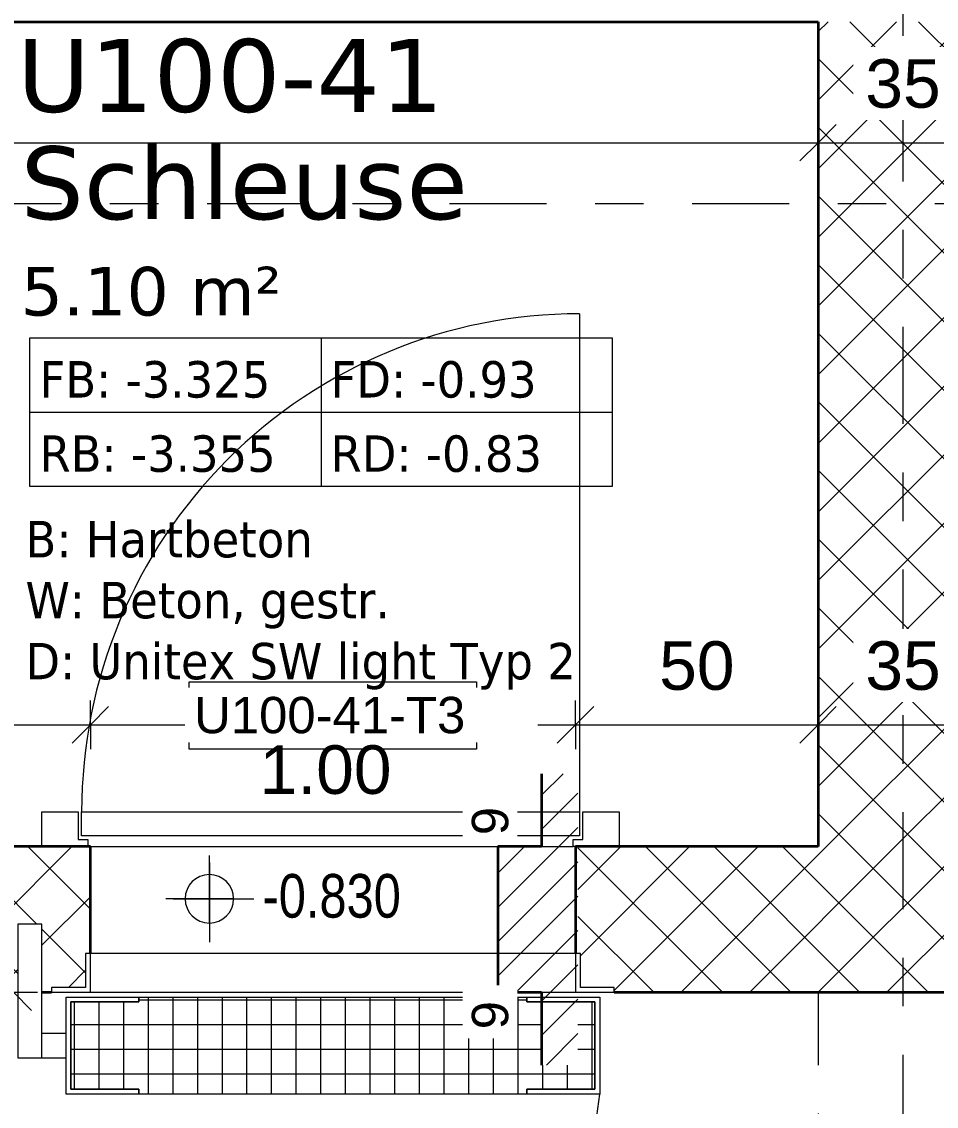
# Model space of a CAD drawing. Header units: metres. Extents: x -35.6 to 33, y -4 to 38.1.
# Drawn here: x -14.625 to -12.739, y 18.036 to 20.271 of the extents above; entities that cross this region are included whole.
import ezdxf

# ---------------------------------------------------------------- set-up
doc = ezdxf.new("R2010")
doc.units = ezdxf.units.M
for name, pattern in [('_Rasterlinie_', [0.375, 0.2, -0.05, 0.075, -0.05]), ('_Verdeckte Linien_', [0.15, 0.1, -0.05]), ('Grundrissdarstellung Sturz', [0.25, 0.15, -0.05, 0, -0.05])]:
    doc.linetypes.add(name, pattern=pattern)
for name, color, linetype, lineweight in [('A-____-____-DIMS', 7, 'Continuous', 5), ('A-____-____-DIMS-50', 7, 'Continuous', 5), ('A-____-NOTE-TEXT', 7, 'Continuous', 9), ('A-AREA-____-IDEN', 7, 'Continuous', 5), ('A-DETL-GENF-HDLN', 7, '_Verdeckte Linien_', 9), ('A-DETL-GENF-OTLN', 7, 'Continuous', 9), ('A-DOOR-____-HDLN', 7, '_Verdeckte Linien_', 9), ('A-DOOR-____-IDEN', 7, 'Continuous', 5), ('A-DOOR-____-MCUT', 7, 'Continuous', 9), ('A-DOOR-____-OTLN', 7, 'Continuous', 9), ('A-DOOR-FRAM-MCUT', 7, 'Continuous', 9), ('A-DOOR-FRAM-OTLN', 7, 'Continuous', 9), ('A-DOOR-OPNG-OTLN', 7, 'Continuous', 9), ('A-WALL-____-MCUT', 7, 'Continuous', 35), ('A-WALL-____-PATT', 7, 'Continuous', 35), ('G-____-____-DIMS', 7, 'Continuous', 5), ('I-WALL-____-OTLN', 7, 'Continuous', 9), ('S-GRID-____-OTLN', 7, 'Continuous', 5)]:
    doc.layers.add(name, color=color, linetype=linetype, lineweight=lineweight)
doc.styles.add('Arial', font='arial.ttf', dxfattribs={"height": 0.1})
doc.styles.add('Arial_1', font='arial.ttf', dxfattribs={"height": 0.075})
doc.styles.add('Arial_3', font='arial.ttf', dxfattribs={"width": 0.8, "height": 0.09})
doc.styles.add('Verdana_2', font='verdana.ttf', dxfattribs={"height": 0.1})
doc.styles.add('Verdana_3', font='verdana.ttf', dxfattribs={"width": 0.9, "height": 0.075})
doc.styles.add('Verdana_4', font='verdana.ttf', dxfattribs={"height": 0.15})
doc.dimstyles.new('SUB_Rohbau_fein', dxfattribs={"dimscale": 0.3048, "dimtxt": 0.102026, "dimasz": 0.246063, "dimexe": 0.164042, "dimexo": 0.0625, "dimgap": 0.123031, "dimtad": 1, "dimdec": 1, "dimlfac": 100, "dimrnd": 0.5, "dimdsep": 46, "dimtxsty": 'Arial', "dimblk1": 'OBLIQUE', "dimblk2": 'OBLIQUE', "dimsah": 1, "dimcen": 0.09, "dimazin": 0, "dimtfac": 1, "dimtdec": 4, "dimtix": 1, "dimtmove": 0, "dimatfit": 3, "dimfxl": 0.164042, "dimfxlon": 1, "dimtvp": 1, "dimtfill": 1, "dimtolj": 1, "dimtzin": 0, "dimarcsym": 2})
doc.dimstyles.new('SUB_Rohbau_fein_1', dxfattribs={"dimscale": 0.3048, "dimtxt": 0.102026, "dimasz": 0.246063, "dimexe": 0.164042, "dimexo": 0.0625, "dimgap": 0.123031, "dimtad": 1, "dimrnd": 0.005, "dimzin": 0, "dimdsep": 46, "dimtxsty": 'Arial', "dimblk1": 'OBLIQUE', "dimblk2": 'OBLIQUE', "dimsah": 1, "dimcen": 0.09, "dimazin": 0, "dimtfac": 1, "dimtdec": 4, "dimtix": 1, "dimtmove": 0, "dimatfit": 3, "dimfxl": 0.164042, "dimfxlon": 1, "dimtvp": 1, "dimtfill": 1, "dimtolj": 1, "dimtzin": 0, "dimarcsym": 2})
doc.dimstyles.new('SUB_Rohbau_fein_2', dxfattribs={"dimscale": 0.3048, "dimtxt": 0.102026, "dimasz": 0.246063, "dimexe": 0.164042, "dimexo": 0.0625, "dimgap": 0.123031, "dimtad": 1, "dimrnd": 0.005, "dimzin": 0, "dimdsep": 46, "dimtxsty": 'Arial', "dimblk1": 'OBLIQUE', "dimblk2": 'OBLIQUE', "dimsah": 1, "dimcen": 0.09, "dimazin": 0, "dimtfac": 1, "dimtdec": 4, "dimtix": 1, "dimtmove": 2, "dimatfit": 3, "dimfxl": 0.164042, "dimfxlon": 1, "dimtvp": 1, "dimtfill": 1, "dimtolj": 1, "dimtzin": 0, "dimarcsym": 2})
pattern_1 = [(45, (0, 0), (-0.07071068, 0.07071068), []), (135, (0, 0), (-0.07071068, -0.07071068), [])]

# ---------------------------------------------------------------- blocks, each defined once
blk = doc.blocks.new('TU DF 1 - Schutzraumtür - ML - 1000 x 1850 - EI30-40439805--01_UG_OK_FFB_AF_ro')
at = {"layer": 'A-DOOR-____-OTLN'}
h = blk.add_hatch(dxfattribs=at)
h.set_pattern_fill('FP_9', color=256, style=0, pattern_type=2)
h.set_pattern_definition([(180, (-13.983, 18.422), (-6e-18, -0.0508), []), (270, (-13.983, 18.422), (0.0508, 3e-18), [])])
h.paths.add_polyline_path([(0.4, 0.36), (-0.4, 0.36), (-0.4, 0.35), (-0.54, 0.35), (-0.54, 0.17), (-0.505, 0.17), (-0.505, 0.3), (-0.43, 0.3), (-0.43, 0.17), (-0.4, 0.17), (-0.4, 0.16), (0.4, 0.16), (0.4, 0.17), (0.54, 0.17), (0.54, 0.35), (0.4, 0.3504)])
at = {"layer": 'A-DETL-GENF-HDLN'}
for p, q in [((1.7648, 0.5625), (0.6815, 0.3715)), ((1.7995, 0.3656), (1.7648, 0.5625)), ((0.6815, 0.3715), (0.7162, 0.1745)), ((0.7162, 0.1745), (1.7995, 0.3656))]:
    blk.add_line(p, q, dxfattribs=at)
at = {"layer": 'A-DOOR-____-HDLN'}
blk.add_arc((0.625, 0.2598), 1.1793, 5.1266, 175.1266, dxfattribs=at)
at = {"layer": 'A-DOOR-____-MCUT'}
for p, q in [((-0.55, 0.16), (-0.55, 0.36)), ((-0.55, 0.36), (-0.4, 0.36)), ((-0.4, 0.36), (-0.4, 0.35)), ((0.4, 0.36), (0.55, 0.36)), ((0.4, 0.35), (0.4, 0.36)), ((0.55, 0.36), (0.55, 0.285)), ((-0.54, 0.35), (-0.54, 0.17)), ((-0.4, 0.35), (-0.54, 0.35)), ((0.54, 0.35), (0.4, 0.35)), ((0.54, 0.17), (0.54, 0.35)), ((0.55, 0.235), (0.55, 0.16)), ((-0.505, 0.16), (-0.55, 0.16)), ((-0.54, 0.17), (-0.505, 0.17)), ((-0.505, 0.17), (-0.43, 0.17)), ((-0.43, 0.16), (-0.505, 0.16)), ((-0.43, 0.17), (-0.4, 0.17)), ((-0.4, 0.16), (-0.43, 0.16)), ((-0.4, 0.17), (-0.4, 0.16)), ((0.4, 0.17), (0.54, 0.17)), ((0.4, 0.16), (0.4, 0.17)), ((0.55, 0.16), (0.4, 0.16))]:
    blk.add_line(p, q, dxfattribs=at)
at = {"layer": 'A-DOOR-____-OTLN'}
for p, q in [((0.5998, 0.285), (0.5498, 0.285)), ((0.5498, 0.285), (0.5498, 0.235)), ((0.6498, 0.285), (0.5998, 0.285)), ((0.5998, 0.285), (0.5998, 0.01)), ((0.6498, 0.01), (0.6498, 0.285)), ((0.5498, 0.235), (0.5998, 0.235)), ((0.5998, 0.01), (0.6498, 0.01))]:
    blk.add_line(p, q, dxfattribs=at)
at = {"layer": 'A-DOOR-FRAM-MCUT'}
for p, q in [((-0.4, 0.35), (-0.4, 0.36)), ((-0.4, 0.36), (0.4, 0.36)), ((0.4, 0.36), (0.4, 0.35)), ((-0.54, 0.35), (-0.4, 0.35)), ((-0.54, 0.17), (-0.54, 0.35)), ((0.4, 0.35), (0.54, 0.35)), ((0.54, 0.35), (0.54, 0.17)), ((-0.505, 0.17), (-0.54, 0.17)), ((-0.43, 0.17), (-0.505, 0.17)), ((-0.4, 0.17), (-0.43, 0.17)), ((-0.4, 0.16), (-0.4, 0.17)), ((0.4, 0.16), (-0.4, 0.16)), ((0.4, 0.17), (0.4, 0.16)), ((0.54, 0.17), (0.4, 0.17)), ((-0.58, 0.15), (-0.58, 0.14)), ((-0.505, 0.15), (-0.58, 0.15)), ((-0.58, 0.14), (-0.51, 0.14)), ((-0.51, 0.14), (-0.51, 0.07)), ((-0.5, 0.15), (-0.505, 0.15)), ((-0.5, 0.07), (-0.5, 0.15)), ((0.58, 0.15), (0.5, 0.15)), ((0.5, 0.15), (0.5, 0.07)), ((0.51, 0.07), (0.51, 0.14)), ((0.51, 0.14), (0.58, 0.14)), ((0.58, 0.14), (0.58, 0.15)), ((-0.51, 0.07), (-0.505, 0.07)), ((-0.505, 0.07), (-0.5, 0.07)), ((0.5, 0.07), (0.51, 0.07))]:
    blk.add_line(p, q, dxfattribs=at)
at = {"layer": 'A-DOOR-FRAM-OTLN'}
for p, q in [((-0.34, 0.15), (-0.5, 0.15)), ((0.5, 0.15), (-0.34, 0.15)), ((-0.5, 0.07), (-0.34, 0.07)), ((-0.34, 0.07), (0.5, 0.07))]:
    blk.add_line(p, q, dxfattribs=at)
blk = doc.blocks.new('TU Durchgang - Breite variabel - H_ 2475-32266795--01_UG_OK_FFB_AF_ro')
at = {"layer": 'A-DOOR-____-OTLN', "linetype": 'Grundrissdarstellung Sturz'}
for p, q in [((-0.85, 0.1894), (0.85, 0.1894)), ((-0.85, -0.1606), (0.85, -0.1606))]:
    blk.add_line(p, q, dxfattribs=at)
blk = doc.blocks.new('StA_TU_HBR_1HDF 1_00 m schutzraum - n_B100x194-58021479--01_UG_OK_FFB_AF_ro')
at = {"layer": 'A-DOOR-____-OTLN'}
for p, q in [((-0.513, -0.222), (-0.513, -0.172)), ((-0.513, -0.172), (-0.51, -0.172)), ((-0.51, -0.172), (-0.435, -0.172)), ((-0.435, -0.172), (0.513, -0.172)), ((0.513, -0.172), (0.513, -0.222)), ((-0.51, -0.222), (-0.513, -0.222)), ((-0.435, -0.222), (-0.51, -0.222)), ((0.513, -0.222), (-0.435, -0.222))]:
    blk.add_line(p, q, dxfattribs=at)
at = {"layer": 'A-DOOR-FRAM-MCUT'}
for p, q in [((-0.595, -0.15), (-0.51, -0.15)), ((-0.595, -0.222), (-0.595, -0.15)), ((-0.51, -0.15), (-0.5, -0.15)), ((-0.5, -0.15), (-0.5, -0.165)), ((0.5, -0.15), (0.595, -0.15)), ((0.5, -0.165), (0.5, -0.15)), ((0.595, -0.15), (0.595, -0.222)), ((-0.52, -0.165), (-0.52, -0.222)), ((-0.51, -0.165), (-0.52, -0.165)), ((-0.5, -0.165), (-0.51, -0.165)), ((0.52, -0.165), (0.5, -0.165)), ((0.52, -0.222), (0.52, -0.165)), ((-0.52, -0.222), (-0.595, -0.222)), ((0.595, -0.222), (0.52, -0.222))]:
    blk.add_line(p, q, dxfattribs=at)
at = {"layer": 'A-DOOR-OPNG-OTLN'}
blk.add_line((-0.513, -1.248), (-0.513, -0.222), dxfattribs=at)
blk.add_arc((-0.513, -0.222), 1.026, 270, 0, dxfattribs=at)
blk = doc.blocks.new('DE_Kreuz_Text_Abmessungen - Text_mit_Abmessungen-21084887--01_UG_OK_FFB_AF_ro')
at = {"layer": 'A-DETL-GENF-HDLN'}
for p, q in [((0, 1.7), (2.34, 1.7)), ((2.34, 1.7), (2.505, 1.7)), ((2.505, 1.7), (4.705, 1.7))]:
    blk.add_line(p, q, dxfattribs=at)
blk = doc.blocks.new('DE_Türschwelle_Schnitt - DE_Türschwelle_Schnitt_9cm-V41--01_UG_OK_FFB_AF_ro')
at = {"layer": 'A-DETL-GENF-OTLN'}
h = blk.add_hatch(dxfattribs=at)
h.set_pattern_fill('FP_32', color=256, style=0, pattern_type=2)
h.set_pattern_definition([(315, (-18.422, -13.553), (0.03535534, 0.03535534), [])])
h.paths.add_polyline_path([(-0.3, -0.0089), (-0.3, -0.075), (0.3, -0.075), (0.3, 0), (0.15, 0), (0.15, 0.09), (-0.15, 0.09), (-0.15, 0), (-0.3, 0)])
at = {"layer": 'A-DETL-GENF-OTLN', "lineweight": 35}
for p, q in [((0.15, 0.09), (-0.15, 0.09)), ((-0.15, 0.09), (-0.15, 0)), ((0.15, 0), (0.15, 0.09)), ((-0.15, 0), (-0.3, 0)), ((0.3, 0), (0.15, 0))]:
    blk.add_line(p, q, dxfattribs=at)
blk = doc.blocks.new('Beschriftung_Räume-SUB - OK_varriert-31033571--01_UG_OK_FFB_AF_ro')
at = {"layer": 'A-AREA-____-IDEN'}
for p, q in [((0, -0.01263), (0.024, -0.01263)), ((0, -0.018752), (0, -0.01263)), ((0.012, -0.01263), (0.012, -0.018752)), ((0.024, -0.01263), (0.024, -0.018752)), ((0, -0.015691), (0.024, -0.015691)), ((0.024, -0.018752), (0, -0.018752))]:
    blk.add_line(p, q, dxfattribs=at)
blk = doc.blocks.new('DIMBLOCK177--01_UG_OK_FFB_AF_ro')
at = {"layer": 'A-____-____-DIMS-50'}
for p, q in [((-15.983, 20.0221), (-15.983, 20.0721)), ((-12.983, 20.0221), (-12.983, 20.0721)), ((-15.983, 20.0221), (-15.9455, 20.0596)), ((-12.983, 20.0221), (-12.9455, 20.0596)), ((-15.983, 20.0221), (-16.0205, 19.9846)), ((-15.983, 20.0221), (-12.983, 20.0221)), ((-15.983, 20.0221), (-15.983, 19.9721)), ((-12.983, 20.0221), (-13.0205, 19.9846)), ((-12.983, 20.0221), (-12.983, 19.9721))]:
    blk.add_line(p, q, dxfattribs=at)
at = {"layer": 'A-____-____-DIMS-50', "color": 0, "insert": (-15.0207, 20.1942), "char_height": 0.1, "width": 0.325653, "attachment_point": 1, "line_spacing_factor": 0.941778, "style": 'Arial', "bg_fill": 3, "box_fill_scale": 1.25, "bg_fill_color": 256, "bg_fill_true_color": 13158600, "bg_fill_transparency": 0}
blk.add_mtext('3.00', dxfattribs=at)
blk = doc.blocks.new('_Oblique')
at = {"color": 0, "linetype": 'ByBlock', "lineweight": -2}
blk.add_line((-0.5, -0.5), (0.5, 0.5), dxfattribs=at)
blk = doc.blocks.new('DIMBLOCK178--01_UG_OK_FFB_AF_ro')
at = {"layer": 'A-____-____-DIMS-50'}
for p, q in [((-12.983, 20.0221), (-12.983, 20.0721)), ((-12.633, 20.0221), (-12.633, 20.0721)), ((-12.983, 20.0221), (-12.9455, 20.0596)), ((-12.633, 20.0221), (-12.5955, 20.0596)), ((-12.983, 20.0221), (-13.0205, 19.9846)), ((-12.983, 20.0221), (-12.633, 20.0221)), ((-12.983, 20.0221), (-12.983, 19.9721)), ((-12.633, 20.0221), (-12.6705, 19.9846)), ((-12.633, 20.0221), (-12.633, 19.9721))]:
    blk.add_line(p, q, dxfattribs=at)
at = {"layer": 'A-____-____-DIMS-50', "color": 0, "insert": (-12.8856, 20.1942), "char_height": 0.1, "width": 0.186088, "attachment_point": 1, "line_spacing_factor": 0.941778, "style": 'Arial', "bg_fill": 3, "box_fill_scale": 1.25, "bg_fill_color": 256, "bg_fill_true_color": 13158600, "bg_fill_transparency": 0}
blk.add_mtext('35', dxfattribs=at)
blk = doc.blocks.new('DIMBLOCK188--01_UG_OK_FFB_AF_ro')
at = {"layer": 'A-____-____-DIMS-50'}
for p, q in [((-15.983, 18.8226), (-15.983, 18.8726)), ((-14.483, 18.8226), (-14.483, 18.8726)), ((-15.983, 18.8226), (-15.9455, 18.8601)), ((-14.483, 18.8226), (-14.4455, 18.8601)), ((-15.983, 18.8226), (-16.0205, 18.7851)), ((-15.983, 18.8226), (-14.483, 18.8226)), ((-15.983, 18.8226), (-15.983, 18.7726)), ((-14.483, 18.8226), (-14.5205, 18.7851)), ((-14.483, 18.8226), (-14.483, 18.7726))]:
    blk.add_line(p, q, dxfattribs=at)
at = {"layer": 'A-____-____-DIMS-50', "color": 0, "insert": (-15.3687, 18.9947), "char_height": 0.1, "width": 0.325653, "attachment_point": 1, "line_spacing_factor": 0.941778, "style": 'Arial', "bg_fill": 3, "box_fill_scale": 1.25, "bg_fill_color": 256, "bg_fill_true_color": 13158600, "bg_fill_transparency": 0}
blk.add_mtext('1.50', dxfattribs=at)
blk = doc.blocks.new('DIMBLOCK189--01_UG_OK_FFB_AF_ro')
at = {"layer": 'A-____-____-DIMS-50'}
for p, q in [((-14.483, 18.8226), (-14.483, 18.8726)), ((-13.483, 18.8226), (-13.483, 18.8726)), ((-14.483, 18.8226), (-14.4455, 18.8601)), ((-13.483, 18.8226), (-13.4455, 18.8601)), ((-14.483, 18.8226), (-14.5205, 18.7851)), ((-14.483, 18.8226), (-13.483, 18.8226)), ((-14.483, 18.8226), (-14.483, 18.7726)), ((-13.483, 18.8226), (-13.5205, 18.7851)), ((-13.483, 18.8226), (-13.483, 18.7726))]:
    blk.add_line(p, q, dxfattribs=at)
at = {"layer": 'A-____-____-DIMS-50', "color": 0, "insert": (-14.1341, 18.7803), "char_height": 0.1, "width": 0.325653, "attachment_point": 1, "line_spacing_factor": 0.941778, "style": 'Arial', "bg_fill": 3, "box_fill_scale": 1.25, "bg_fill_color": 256, "bg_fill_true_color": 13158600, "bg_fill_transparency": 0}
blk.add_mtext('1.00', dxfattribs=at)
blk = doc.blocks.new('DIMBLOCK190--01_UG_OK_FFB_AF_ro')
at = {"layer": 'A-____-____-DIMS-50'}
for p, q in [((-13.483, 18.8226), (-13.483, 18.8726)), ((-12.983, 18.8226), (-12.983, 18.8726)), ((-13.483, 18.8226), (-13.4455, 18.8601)), ((-12.983, 18.8226), (-12.9455, 18.8601)), ((-13.483, 18.8226), (-13.5205, 18.7851)), ((-13.483, 18.8226), (-12.983, 18.8226)), ((-13.483, 18.8226), (-13.483, 18.7726)), ((-12.983, 18.8226), (-13.0205, 18.7851)), ((-12.983, 18.8226), (-12.983, 18.7726))]:
    blk.add_line(p, q, dxfattribs=at)
at = {"layer": 'A-____-____-DIMS-50', "color": 0, "insert": (-13.3106, 18.9947), "char_height": 0.1, "width": 0.186088, "attachment_point": 1, "line_spacing_factor": 0.941778, "style": 'Arial', "bg_fill": 3, "box_fill_scale": 1.25, "bg_fill_color": 256, "bg_fill_true_color": 13158600, "bg_fill_transparency": 0}
blk.add_mtext('50', dxfattribs=at)
blk = doc.blocks.new('DIMBLOCK191--01_UG_OK_FFB_AF_ro')
at = {"layer": 'A-____-____-DIMS-50'}
for p, q in [((-12.983, 18.8226), (-12.983, 18.8726)), ((-12.633, 18.8226), (-12.633, 18.8726)), ((-12.983, 18.8226), (-12.9455, 18.8601)), ((-12.633, 18.8226), (-12.5955, 18.8601)), ((-12.983, 18.8226), (-13.0205, 18.7851)), ((-12.983, 18.8226), (-12.633, 18.8226)), ((-12.983, 18.8226), (-12.983, 18.7726)), ((-12.633, 18.8226), (-12.6705, 18.7851)), ((-12.633, 18.8226), (-12.633, 18.7726))]:
    blk.add_line(p, q, dxfattribs=at)
at = {"layer": 'A-____-____-DIMS-50', "color": 0, "insert": (-12.8856, 18.9947), "char_height": 0.1, "width": 0.186088, "attachment_point": 1, "line_spacing_factor": 0.941778, "style": 'Arial', "bg_fill": 3, "box_fill_scale": 1.25, "bg_fill_color": 256, "bg_fill_true_color": 13158600, "bg_fill_transparency": 0}
blk.add_mtext('35', dxfattribs=at)
blk = doc.blocks.new('DIMBLOCK699--01_UG_OK_FFB_AF_ro')
at = {"layer": 'A-____-____-DIMS-50'}
for p, q in [((-14.6417, 18.2716), (-14.6792, 18.3091)), ((-14.6417, 18.2716), (-14.6917, 18.2716)), ((-14.6417, 16.4216), (-14.6417, 18.2716)), ((-14.6417, 18.2716), (-14.6042, 18.2341)), ((-14.6417, 18.2716), (-14.5917, 18.2716)), ((-14.6417, 16.4216), (-14.6792, 16.4591)), ((-14.6417, 16.4216), (-14.6644, 16.4216)), ((-14.6417, 16.4216), (-14.6042, 16.3841)), ((-14.6417, 16.4216), (-14.5917, 16.4216))]:
    blk.add_line(p, q, dxfattribs=at)
at = {"layer": 'A-____-____-DIMS-50', "color": 0, "insert": (-14.8138, 17.2109), "char_height": 0.1, "width": 0.325653, "attachment_point": 1, "rotation": 90, "line_spacing_factor": 0.941778, "style": 'Arial', "bg_fill": 3, "box_fill_scale": 1.25, "bg_fill_color": 256, "bg_fill_true_color": 13158600, "bg_fill_transparency": 0}
blk.add_mtext('1.85', dxfattribs=at)
blk = doc.blocks.new('Höhenkoten - Kreuz leer-8422377--01_UG_OK_FFB_AF_ro')
at = {"layer": 'G-____-____-DIMS'}
for p, q in [((0, 0.0024), (0, 0.003182)), ((0, 0.0029), (0, -0.0001)), ((0, 0.0024), (0, 0.0014)), ((0, 0.0014), (0, 0.0024)), ((-0.001, 0.0014), (-0.0018, 0.0014)), ((-0.0015, 0.0014), (0.0015, 0.0014)), ((0, 0.0014), (-0.001, 0.0014)), ((-0.001, 0.0014), (0, 0.0014)), ((0, 0.0004), (0, 0.0014)), ((0, 0.0014), (0.001, 0.0014)), ((0.001, 0.0014), (0, 0.0014)), ((0, 0.0014), (0, 0.0004)), ((0.001, 0.0014), (0.001826, 0.0014)), ((0, 0.0004), (0, -0.000388))]:
    blk.add_line(p, q, dxfattribs=at)
for start, end in [(360, 180), (90, 180), (360, 90), (180, 270), (180, 360), (270, 360)]:
    blk.add_arc((0, 0.0014), 0.001, start, end, dxfattribs=at)

msp = doc.modelspace()

# ---------------------------------------------------------------- hatches: boundary and pattern name
at = {"layer": 'A-WALL-____-PATT', "lineweight": 9}
h = msp.add_hatch(dxfattribs=at)
h.set_pattern_fill('FP_1', color=256, style=0, pattern_type=2)
h.set_pattern_definition(pattern_1)
h.paths.add_polyline_path([(-12.983, 18.5716), (-12.633, 18.5716), (-12.633, 20.2715), (-12.983, 20.2715), (-12.983, 18.5866)])
h.paths.add_polyline_path([(-12.983, 20.5715), (-12.633, 20.5715), (-12.633, 24.7716), (-12.983, 24.7716), (-12.983, 20.8452)])
h = msp.add_hatch(dxfattribs=at)
h.set_pattern_fill('FP_1', color=256, style=0, pattern_type=2)
h.set_pattern_definition(pattern_1)
h.paths.add_polyline_path([(-12.9127, 18.2716), (-12.213, 18.2716), (-12.213, 18.2816), (-12.143, 18.2816), (-12.143, 18.3516), (-12.133, 18.3516), (-12.133, 18.5716), (-13.478, 18.5716), (-13.478, 18.3516), (-13.473, 18.3516), (-13.473, 18.2816), (-13.403, 18.2816), (-13.403, 18.2716), (-12.983, 18.2716)])
h.paths.add_polyline_path([(-15.7722, 18.2716), (-14.6328, 18.2716), (-14.6328, 18.4116), (-14.5828, 18.4116), (-14.5828, 18.2716), (-14.563, 18.2716), (-14.563, 18.2816), (-14.493, 18.2816), (-14.493, 18.3516), (-14.483, 18.3516), (-14.483, 18.5716), (-15.983, 18.5716), (-15.983, 18.2716)])
h.paths.add_polyline_path([(-9.7365, 18.2716), (-9.633, 18.2716), (-9.633, 18.5716), (-11.113, 18.5716), (-11.113, 18.2816), (-11.053, 18.2816), (-11.053, 18.2716), (-11.0332, 18.2716), (-11.0332, 18.4116), (-10.9832, 18.4116), (-10.9832, 18.2716), (-9.7932, 18.2716)])

# ---------------------------------------------------------------- linework, layer by layer
at = {"layer": 'A-WALL-____-MCUT'}
for p, q in [((-15.983, 20.2715), (-12.983, 20.2715)), ((-12.983, 20.2715), (-12.983, 18.5716)), ((-14.483, 18.5716), (-15.323, 18.5716)), ((-14.483, 18.3516), (-14.483, 18.5716)), ((-12.983, 18.5716), (-13.483, 18.5716)), ((-13.483, 18.5716), (-13.483, 18.3516)), ((-14.5828, 18.2716), (-14.563, 18.2716)), ((-13.403, 18.2716), (-12.213, 18.2716))]:
    msp.add_line(p, q, dxfattribs=at)
at = {"layer": 'I-WALL-____-OTLN'}
for p, q in [((-14.483, 18.5716), (-13.488, 18.5716)), ((-13.483, 18.3516), (-14.483, 18.3516))]:
    msp.add_line(p, q, dxfattribs=at)
at = {"layer": 'S-GRID-____-OTLN', "color": 8, "linetype": '_Rasterlinie_', "true_color": 0x808080}
for p, q in [((-12.808, 33.6425), (-12.808, 15.5711)), ((-33.7426, 19.8966), (27.9515, 19.8966))]:
    msp.add_line(p, q, dxfattribs=at)

# ---------------------------------------------------------------- block references
at = {"layer": 'A-AREA-____-IDEN', "xscale": 49.99999999999998, "yscale": 49.99999999999998, "zscale": 49.99999999999998}
msp.add_blockref('Beschriftung_Räume-SUB - OK_varriert-31033571--01_UG_OK_FFB_AF_ro', (-14.6075, 20.2515), dxfattribs=at)
at = {"layer": 'A-DETL-GENF-OTLN', "rotation": 89.99999999999955}
msp.add_blockref('DE_Türschwelle_Schnitt - DE_Türschwelle_Schnitt_9cm-V41--01_UG_OK_FFB_AF_ro', (-13.553, 18.4216), dxfattribs=at)
at = {"layer": 'A-DETL-GENF-OTLN'}
msp.add_blockref('DE_Kreuz_Text_Abmessungen - Text_mit_Abmessungen-21084887--01_UG_OK_FFB_AF_ro', (-15.983, 16.5716), dxfattribs=at)
at = {"layer": 'A-DOOR-____-OTLN'}
for name, p, rotation in [('StA_TU_HBR_1HDF 1_00 m schutzraum - n_B100x194-58021479--01_UG_OK_FFB_AF_ro', (-13.988, 18.4216), 180), ('TU DF 1 - Schutzraumtür - ML - 1000 x 1850 - EI30-40439805--01_UG_OK_FFB_AF_ro', (-13.983, 18.4216), 180), ('TU Durchgang - Breite variabel - H_ 2475-32266795--01_UG_OK_FFB_AF_ro', (-12.8224, 17.4216), 270)]:
    msp.add_blockref(name, p, dxfattribs=dict(at, rotation=rotation))
at = {"layer": 'G-____-____-DIMS', "xscale": 49.99999999999998, "yscale": 49.99999999999998, "zscale": 49.99999999999998}
msp.add_blockref('Höhenkoten - Kreuz leer-8422377--01_UG_OK_FFB_AF_ro', (-14.2377, 18.3941), dxfattribs=at)

# ---------------------------------------------------------------- texts
at = {"layer": 'A-AREA-____-IDEN', "attachment_point": 1}
for s, insert, char_height, width, style in [('U100-41', (-14.6343, 20.2357), 0.15, 1.074261, 'Verdana_4'), ('Schleuse', (-14.6271, 20.0146), 0.15, 1.098312, 'Verdana_4'), ('5.10 m²', (-14.6267, 19.7661), 0.1, 0.709493, 'Verdana_2'), ('FB: -3.325', (-14.5879, 19.572), 0.075, 0.624114, 'Verdana_3'), ('FD: -0.93', (-13.9879, 19.572), 0.075, 0.562785, 'Verdana_3'), ('RB: -3.355', (-14.5879, 19.419), 0.075, 0.638544, 'Verdana_3'), ('RD: -0.83', (-13.9879, 19.419), 0.075, 0.577215, 'Verdana_3'), ('B: Hartbeton', (-14.6168, 19.2427), 0.075, 0.753987, 'Verdana_3'), ('W: Beton, gestr.', (-14.6168, 19.1171), 0.075, 0.970443, 'Verdana_3'), ('D: Unitex SW light Typ 2', (-14.6168, 18.9914), 0.075, 1.450253, 'Verdana_3')]:
    msp.add_mtext(s, dxfattribs=dict(at, insert=insert, char_height=char_height, width=width, style=style))
at = {"layer": 'G-____-____-DIMS', "insert": (-14.1282, 18.5152), "char_height": 0.09, "width": 0.337157, "attachment_point": 1, "line_spacing_factor": 0.941778, "style": 'Arial_3'}
msp.add_mtext('-0.830', dxfattribs=at)

# ---------------------------------------------------------------- next in the draw order: texts
at = {"layer": 'A-____-NOTE-TEXT', "lineweight": 5, "char_height": 0.075, "width": 0.072152, "attachment_point": 1, "rotation": 90, "style": 'Arial_1', "bg_fill": 3, "box_fill_scale": 1.25, "bg_fill_color": 256, "bg_fill_true_color": 13158600, "bg_fill_transparency": 0}
for insert in [(-13.6967, 18.5951), (-13.6967, 18.1951)]:
    msp.add_mtext('9', dxfattribs=dict(at, insert=insert))

# ---------------------------------------------------------------- next in the draw order: dimensions: what is measured, and where the dimension line sits
at = {"layer": 'A-____-____-DIMS'}
dim = msp.add_linear_dim(base=(-12.983, 20.0221), p1=(-15.983, 20.0721), p2=(-12.983, 20.0721), dimstyle='SUB_Rohbau_fein_2', override={"dimpost": '<>', "dimfxl": 3}, dxfattribs=at)
dim.commit()
dim.dimension.update_dxf_attribs({"geometry": 'DIMBLOCK177--01_UG_OK_FFB_AF_ro', "text_midpoint": (-14.8578, 20.1275), "dimtype": 160})
dim = msp.add_linear_dim(base=(-14.483, 18.8226), p1=(-15.983, 18.8726), p2=(-14.483, 18.8726), dimstyle='SUB_Rohbau_fein_1', override={"dimpost": '<>', "dimfxl": 1.5}, dxfattribs=at)
dim.commit()
dim.dimension.update_dxf_attribs({"geometry": 'DIMBLOCK188--01_UG_OK_FFB_AF_ro', "text_midpoint": (-15.233, 18.9112)})
dim = msp.add_linear_dim(base=(-14.6417, 18.2716), p1=(-14.6644, 16.4216), p2=(-14.6917, 18.2716), angle=90, dimstyle='SUB_Rohbau_fein_1', override={"dimpost": '<>', "dimfxl": 1.850198}, dxfattribs=at)
dim.commit()
dim.dimension.update_dxf_attribs({"geometry": 'DIMBLOCK699--01_UG_OK_FFB_AF_ro', "text_midpoint": (-14.7303, 17.3466)})

# ---------------------------------------------------------------- next in the draw order: dimensions: what is measured, and where the dimension line sits
dim = msp.add_linear_dim(base=(-12.633, 20.0221), p1=(-12.983, 20.0721), p2=(-12.633, 20.0721), dimstyle='SUB_Rohbau_fein', override={"dimpost": '<>', "dimfxl": 0.35}, dxfattribs=at)
dim.commit()
dim.dimension.update_dxf_attribs({"geometry": 'DIMBLOCK178--01_UG_OK_FFB_AF_ro', "text_midpoint": (-12.808, 20.1107)})
dim = msp.add_linear_dim(base=(-13.483, 18.8226), p1=(-14.483, 18.8726), p2=(-13.483, 18.8726), dimstyle='SUB_Rohbau_fein_2', override={"dimpost": '<>', "dimfxl": 1}, dxfattribs=at)
dim.commit()
dim.dimension.update_dxf_attribs({"geometry": 'DIMBLOCK189--01_UG_OK_FFB_AF_ro', "text_midpoint": (-13.9713, 18.7136), "dimtype": 160})

# ---------------------------------------------------------------- next in the draw order: linework, layer by layer
at = {"layer": 'A-DOOR-____-IDEN', "flags": 128}
msp.add_lwpolyline([(-14.2792, 18.9111), (-13.6872, 18.9111), (-13.6872, 18.7721), (-14.2792, 18.7721)], close=True, dxfattribs=at)

# ---------------------------------------------------------------- next in the draw order: dimensions: what is measured, and where the dimension line sits
at = {"layer": 'A-____-____-DIMS'}
dim = msp.add_linear_dim(base=(-12.983, 18.8226), p1=(-13.483, 18.8726), p2=(-12.983, 18.8726), dimstyle='SUB_Rohbau_fein', override={"dimpost": '<>', "dimfxl": 0.5}, dxfattribs=at)
dim.commit()
dim.dimension.update_dxf_attribs({"geometry": 'DIMBLOCK190--01_UG_OK_FFB_AF_ro', "text_midpoint": (-13.233, 18.9112)})

# ---------------------------------------------------------------- next in the draw order: texts
at = {"layer": 'A-DOOR-____-IDEN', "insert": (-14.2692, 18.8802), "char_height": 0.075, "width": 0.689451, "attachment_point": 1, "style": 'Arial_1', "bg_fill": 3, "box_fill_scale": 1.25, "bg_fill_color": 256, "bg_fill_true_color": 13158600, "bg_fill_transparency": 0}
msp.add_mtext('U100-41-T3', dxfattribs=at)

# ---------------------------------------------------------------- next in the draw order: dimensions: what is measured, and where the dimension line sits
at = {"layer": 'A-____-____-DIMS'}
dim = msp.add_linear_dim(base=(-12.633, 18.8226), p1=(-12.983, 18.8726), p2=(-12.633, 18.8726), dimstyle='SUB_Rohbau_fein', override={"dimpost": '<>', "dimfxl": 0.35}, dxfattribs=at)
dim.commit()
dim.dimension.update_dxf_attribs({"geometry": 'DIMBLOCK191--01_UG_OK_FFB_AF_ro', "text_midpoint": (-12.808, 18.9112)})

doc.saveas('drawing.dxf')
